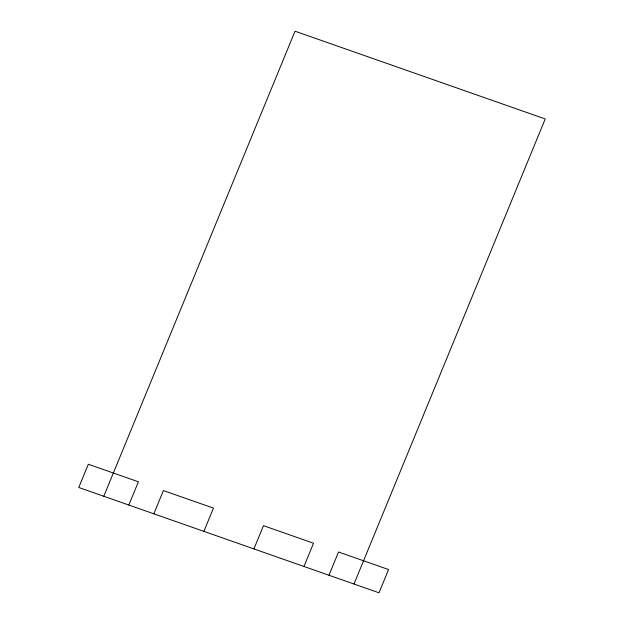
<?xml version="1.0" encoding="UTF-8"?>
<svg xmlns="http://www.w3.org/2000/svg" width="624" height="624" viewBox="0 0 624 624"><rect width="100%" height="100%" fill="white"/><g stroke="black" fill="none" stroke-linecap="round" stroke-linejoin="round"><path stroke-width="0.94" d="M103.795 496.267L295.027 31.2L545.22 118.958L353.987 584.025M128.817 505.042L138.38 481.79L88.335 464.24L78.78 487.492L379.01 592.8L388.573 569.548L338.536 551.998L328.973 575.25M153.832 513.817L163.394 490.565L213.439 508.115L203.876 531.375M253.913 548.925L263.476 525.665L313.513 543.223L303.95 566.475"/></g></svg>
